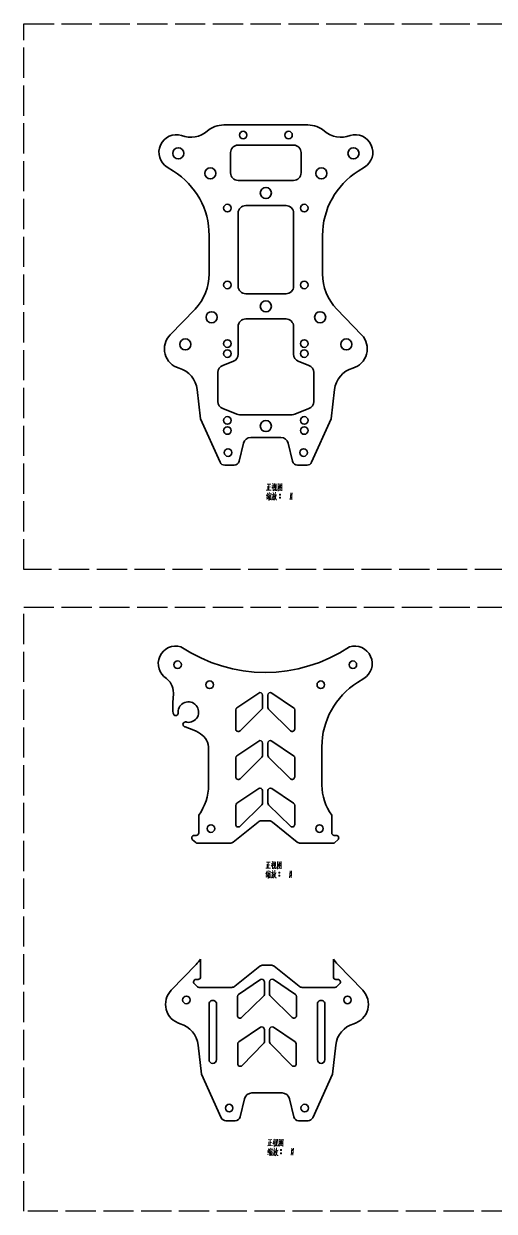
# Model space of a CAD drawing. Extents: x 399 to 1171, y 266 to 737.
# Drawn here: x 399.3 to 586, y 265.6 to 736.8 of the extents above; entities that cross this region are included whole.
import ezdxf

# ---------------------------------------------------------------- set-up
doc = ezdxf.new("R2010")
doc.units = 0
doc.linetypes.add('ACAD_ISO02W100', pattern=[15, 12, -3])

msp = doc.modelspace()

# ---------------------------------------------------------------- linework, layer by layer
at = {"color": 7, "lineweight": 35}
for p, q in [((478.626099, 696.66095), (512.033447, 696.66095)), ((484.329773, 688.66095), (506.329773, 688.66095)), ((506.329773, 674.66095), (484.329773, 674.66095)), ((484.329773, 661.66095), (484.329773, 632.66095)), ((506.329773, 632.66095), (506.329773, 661.66095)), ((505.752014, 581.66095), (484.907532, 581.66095)), ((472.77124, 325.781372), (472.77124, 347.781372)), ((475.758514, 347.781372), (475.758514, 325.781372)), ((515.788635, 347.781372), (515.788635, 325.781372)), ((518.775879, 325.781372), (518.775879, 347.781372))]:
    msp.add_line(p, q, dxfattribs=at)
at = {"color": 7, "lineweight": 35, "ltscale": 0.2}
for p, q in [((481.329773, 685.66095), (481.329773, 677.66095)), ((509.329773, 677.66095), (509.329773, 685.66095))]:
    msp.add_line(p, q, dxfattribs=at)
at = {"color": 7, "lineweight": 35, "ltscale": 0.075}
for p, q in [((456.183197, 679.868164), (458.727356, 678.278442)), ((531.687683, 475.387024), (534.231812, 476.976776))]:
    msp.add_line(p, q, dxfattribs=at)
at = {"color": 7, "lineweight": 35, "ltscale": 0.074999}
msp.add_line((534.476318, 679.868164), (531.93219, 678.278442), dxfattribs=at)
at = {"color": 7, "lineweight": 35, "ltscale": 0.4}
for p, q in [((487.329773, 664.66095), (503.329773, 664.66095)), ((503.329773, 629.66095), (487.329773, 629.66095)), ((487.329773, 619.66095), (503.329773, 619.66095))]:
    msp.add_line(p, q, dxfattribs=at)
at = {"color": 7, "lineweight": 35, "ltscale": 0.382951}
for p, q in [((472.829773, 652.836975), (472.829773, 637.518921)), ((517.829773, 637.518921), (517.829773, 652.836975)), ((472.585236, 449.945557), (472.585236, 434.627533)), ((517.585205, 434.627533), (517.585205, 449.945557))]:
    msp.add_line(p, q, dxfattribs=at)
at = {"color": 7, "lineweight": 35, "ltscale": 0.355998}
for p, q in [((467.216583, 623.625793), (457.324738, 613.382446)), ((523.442993, 623.625793), (533.334839, 613.382446))]:
    msp.add_line(p, q, dxfattribs=at)
at = {"color": 7, "lineweight": 35, "ltscale": 0.274223}
for p, q in [((484.329773, 616.66095), (484.329773, 605.692017)), ((506.329773, 605.692017), (506.329773, 616.66095))]:
    msp.add_line(p, q, dxfattribs=at)
at = {"color": 7, "lineweight": 35, "ltscale": 0.288446}
for p, q in [((476.329773, 598.429871), (476.329773, 586.892029)), ((514.329773, 586.892029), (514.329773, 598.429871))]:
    msp.add_line(p, q, dxfattribs=at)
at = {"color": 7, "lineweight": 35, "ltscale": 0.113851}
msp.add_line((482.443939, 602.906616), (478.215607, 601.215271), dxfattribs=at)
at = {"color": 7, "lineweight": 35, "ltscale": 0.113852}
msp.add_line((508.215607, 602.906616), (512.44397, 601.215271), dxfattribs=at)
at = {"color": 7, "lineweight": 35, "ltscale": 0.29112}
for p, q in [((468.063995, 591.643433), (469.372375, 580.072388)), ((522.595581, 591.643433), (521.28717, 580.072388)), ((468.507782, 331.546783), (469.816162, 319.975739)), ((521.730957, 319.975739), (523.039368, 331.546783))]:
    msp.add_line(p, q, dxfattribs=at)
at = {"color": 7, "lineweight": 35, "ltscale": 0.472911}
for p, q in [((469.372375, 580.072388), (477.167603, 562.836792)), ((521.28717, 580.072388), (513.491943, 562.836792)), ((469.816162, 319.975739), (477.611389, 302.740112)), ((513.93573, 302.740112), (521.730957, 319.975739))]:
    msp.add_line(p, q, dxfattribs=at)
at = {"color": 7, "lineweight": 35, "ltscale": 0.150185}
msp.add_line((483.793335, 581.875488), (478.215607, 584.106628), dxfattribs=at)
at = {"color": 7, "lineweight": 35, "ltscale": 0.150186}
msp.add_line((506.866211, 581.875488), (512.44397, 584.106628), dxfattribs=at)
at = {"color": 7, "lineweight": 35, "ltscale": 0.184058}
for p, q in [((486.411774, 570.357605), (484.702148, 563.196533)), ((504.247772, 570.357605), (505.957397, 563.196533))]:
    msp.add_line(p, q, dxfattribs=at)
at = {"color": 7, "lineweight": 35, "ltscale": 0.3}
for p, q in [((489.329773, 572.66095), (501.329773, 572.66095)), ((489.77356, 312.564301), (501.77356, 312.564301))]:
    msp.add_line(p, q, dxfattribs=at)
at = {"color": 7, "lineweight": 35, "ltscale": 0.094173}
for p, q in [((482.756805, 561.66095), (478.989899, 561.66095)), ((507.90274, 561.66095), (511.669647, 561.66095)), ((479.433685, 301.564301), (483.200592, 301.564301)), ((508.346527, 301.564301), (512.113464, 301.564301))]:
    msp.add_line(p, q, dxfattribs=at)
at = {"color": 7, "lineweight": 35, "ltscale": 0.260778}
for p, q in [((483.827301, 465.411896), (492.478302, 471.240112)), ((506.34317, 465.411896), (497.692169, 471.240112)), ((483.827301, 427.513611), (492.478302, 433.341827)), ((506.34317, 427.513611), (497.692169, 433.341827))]:
    msp.add_line(p, q, dxfattribs=at)
at = {"color": 7, "lineweight": 35, "ltscale": 0.12168}
for p, q in [((494.037018, 465.543549), (494.037018, 470.410767)), ((496.133453, 465.543549), (496.133453, 470.410767)), ((494.037018, 446.518433), (494.037018, 451.38562)), ((496.133453, 446.518433), (496.133453, 451.38562)), ((494.037018, 427.645264), (494.037018, 432.512482)), ((496.133453, 427.645264), (496.133453, 432.512482))]:
    msp.add_line(p, q, dxfattribs=at)
at = {"color": 7, "lineweight": 35, "ltscale": 0.189502}
for p, q in [((483.386047, 464.58255), (483.386047, 457.002472)), ((506.784424, 464.58255), (506.784424, 457.002472)), ((483.386047, 445.557404), (483.386047, 437.977325)), ((506.784424, 445.557404), (506.784424, 437.977325)), ((483.386047, 426.684265), (483.386047, 419.104187)), ((506.784424, 426.684265), (506.784424, 419.104187))]:
    msp.add_line(p, q, dxfattribs=at)
at = {"color": 7, "lineweight": 35, "ltscale": 0.303922}
for p, q in [((493.739594, 464.83194), (485.088593, 456.290863)), ((496.430878, 464.83194), (505.081879, 456.290863)), ((493.739594, 426.933655), (485.088593, 418.392578)), ((496.430878, 426.933655), (505.081879, 418.392578))]:
    msp.add_line(p, q, dxfattribs=at)
at = {"color": 7, "lineweight": 35, "ltscale": 0.260777}
for p, q in [((483.827301, 446.38678), (492.478302, 452.214966)), ((506.34317, 446.38678), (497.692169, 452.214966))]:
    msp.add_line(p, q, dxfattribs=at)
at = {"color": 7, "lineweight": 35, "ltscale": 0.303923}
for p, q in [((493.739594, 445.806824), (485.088593, 437.265717)), ((496.430878, 445.806824), (505.081879, 437.265717))]:
    msp.add_line(p, q, dxfattribs=at)
at = {"color": 7, "lineweight": 35, "ltscale": 0.175575}
for p, q in [((468.718781, 415.784668), (468.718781, 422.807678)), ((521.45166, 422.807678), (521.45166, 415.784668)), ((469.407104, 365.602448), (469.407104, 358.579437)), ((522.140015, 365.602448), (522.140015, 358.579437))]:
    msp.add_line(p, q, dxfattribs=at)
at = {"color": 7, "lineweight": 35, "ltscale": 0.317255}
for p, q in [((492.263214, 420.062836), (482.368439, 412.117126)), ((507.802032, 412.117126), (497.907257, 420.062836)), ((483.056763, 354.911896), (492.951538, 362.857605)), ((508.490356, 354.911896), (498.595581, 362.857605))]:
    msp.add_line(p, q, dxfattribs=at)
at = {"color": 7, "lineweight": 35, "ltscale": 0.078488}
for p, q in [((496.654999, 420.503387), (493.515472, 420.503387)), ((494.203796, 363.298157), (497.343323, 363.298157))]:
    msp.add_line(p, q, dxfattribs=at)
at = {"color": 7, "lineweight": 35, "ltscale": 0.019392}
for p, q in [((466.943115, 414.784668), (467.718781, 414.784668)), ((522.45166, 414.784668), (523.227356, 414.784668)), ((468.407104, 357.579437), (467.631439, 357.579437))]:
    msp.add_line(p, q, dxfattribs=at)
at = {"color": 7, "lineweight": 35, "ltscale": 0.041036}
for p, q in [((467.479034, 411.938812), (466.268066, 413.046906)), ((468.167358, 354.733582), (466.95639, 355.841675)), ((523.379761, 354.733582), (524.590759, 355.841675))]:
    msp.add_line(p, q, dxfattribs=at)
at = {"color": 7, "lineweight": 35, "ltscale": 0.324052}
for p, q in [((481.11618, 411.676575), (468.154114, 411.676575)), ((522.016357, 411.676575), (509.054291, 411.676575)), ((468.842438, 354.471344), (481.804504, 354.471344)), ((522.704712, 354.471344), (509.742615, 354.471344))]:
    msp.add_line(p, q, dxfattribs=at)
at = {"color": 7, "lineweight": 35, "ltscale": 0.041035}
msp.add_line((523.902405, 413.046906), (522.691467, 411.938812), dxfattribs=at)
at = {"color": 7, "lineweight": 35, "ltscale": 0.355996}
for p, q in [((467.66037, 363.529114), (457.768524, 353.285828)), ((533.778625, 353.285828), (523.88678, 363.529114))]:
    msp.add_line(p, q, dxfattribs=at)
at = {"color": 7, "lineweight": 35, "ltscale": 0.261884}
for p, q in [((484.477509, 351.685638), (493.17099, 357.529999)), ((507.069611, 351.685638), (498.376129, 357.529999))]:
    msp.add_line(p, q, dxfattribs=at)
at = {"color": 7, "lineweight": 35, "ltscale": 0.125641}
for p, q in [((494.728912, 351.674469), (494.728912, 356.700104)), ((496.818207, 351.674469), (496.818207, 356.700104))]:
    msp.add_line(p, q, dxfattribs=at)
at = {"color": 7, "lineweight": 35, "ltscale": 0.019391}
msp.add_line((523.140015, 357.579437), (523.915649, 357.579437), dxfattribs=at)
at = {"color": 7, "lineweight": 35, "ltscale": 0.189421}
for p, q in [((484.035431, 343.2789), (484.035431, 350.855743)), ((507.511688, 343.2789), (507.511688, 350.855743))]:
    msp.add_line(p, q, dxfattribs=at)
at = {"color": 7, "lineweight": 35, "ltscale": 0.30214}
for p, q in [((485.730103, 342.55957), (494.423584, 350.955139)), ((505.817017, 342.55957), (497.123535, 350.955139))]:
    msp.add_line(p, q, dxfattribs=at)
at = {"color": 7, "lineweight": 35, "ltscale": 0.258399}
for p, q in [((484.594208, 332.851807), (493.170807, 338.620178)), ((506.952911, 332.851807), (498.376312, 338.620178))]:
    msp.add_line(p, q, dxfattribs=at)
at = {"color": 7, "lineweight": 35, "ltscale": 0.123928}
for p, q in [((494.728912, 332.833282), (494.728912, 337.790405)), ((496.818207, 332.833282), (496.818207, 337.790405))]:
    msp.add_line(p, q, dxfattribs=at)
at = {"color": 7, "lineweight": 35, "ltscale": 0.197337}
for p, q in [((484.152313, 332.022034), (484.152313, 324.128571)), ((507.394806, 332.022034), (507.394806, 324.128571))]:
    msp.add_line(p, q, dxfattribs=at)
at = {"color": 7, "lineweight": 35, "ltscale": 0.305502}
for p, q in [((485.864624, 323.426727), (494.441254, 332.131439)), ((505.682495, 323.426727), (497.105865, 332.131439))]:
    msp.add_line(p, q, dxfattribs=at)
at = {"color": 7, "lineweight": 35, "ltscale": 0.184057}
for p, q in [((485.145935, 303.099884), (486.85556, 310.260925)), ((504.691559, 310.260925), (506.401184, 303.099884))]:
    msp.add_line(p, q, dxfattribs=at)
at = {"color": 40, "linetype": 'ACAD_ISO02W100', "true_color": 0xf8d731}
for points in [[(399.302398, 736.809693), (920.245256, 736.809693), (920.245256, 520.326639), (399.302398, 520.326639)], [(399.261813, 505.317705), (892.841318, 505.317705), (892.841318, 265.628756), (399.261813, 265.628756)]]:
    msp.add_lwpolyline(points, close=True, dxfattribs=at)
at = {"color": 7, "lineweight": 13}
for points in [[(495.504761, 551.685974), (497.464783, 551.790955)], [(495.78476, 554.100952), (497.289764, 554.170959)], [(496.064758, 553.295959), (496.064758, 551.720947)], [(496.554779, 554.100952), (496.554779, 552.945923), (496.554779, 551.75592)], [(496.554779, 552.980957), (497.184784, 553.050964)], [(498.374786, 553.715942), (498.199768, 553.225952), (497.709778, 552.490967)], [(497.744781, 553.50592), (498.304779, 553.575928)], [(498.02478, 554.38092), (498.304779, 553.960938)], [(498.199768, 553.225952), (498.199768, 551.440979)], [(498.199768, 553.050964), (498.514771, 552.735962)], [(498.304779, 551.440979), (498.584778, 551.720947)], [(498.584778, 551.720947), (498.829773, 552.070923)], [(498.794769, 554.345947), (498.794769, 552.665955)], [(499.459778, 554.170959), (498.794769, 554.100952)], [(499.004761, 552.700928), (498.829773, 552.070923)], [(499.109772, 553.750977), (499.004761, 552.700928)], [(499.144775, 551.720947), (499.144775, 552.805969)], [(499.28476, 551.615967), (499.144775, 551.720947)], [(499.704773, 551.615967), (499.28476, 551.615967)], [(499.389771, 552.595947), (499.459778, 554.27594)], [(499.704773, 552.245972), (499.704773, 551.615967)], [(500.229767, 554.38092), (500.229767, 552.91095), (500.229767, 551.405945)], [(500.229767, 554.345947), (500.229767, 552.945923), (500.229767, 551.545959)], [(501.699768, 554.205933), (500.229767, 554.065979)], [(500.229767, 551.65094), (501.594788, 551.75592)], [(500.299774, 552.455933), (500.789764, 552.875977)], [(500.999786, 553.925964), (500.439758, 553.120972)], [(500.754761, 553.365967), (501.454773, 552.63092)], [(500.754761, 552.280945), (501.104767, 551.895935)], [(500.789764, 553.575928), (501.244781, 553.645935)], [(500.789764, 552.875977), (500.999786, 553.155945)], [(500.859772, 552.665955), (501.104767, 552.385925)], [(500.999786, 553.155945), (501.349762, 553.78595)], [(501.454773, 552.63092), (501.629761, 552.665955)], [(501.664764, 551.475952), (501.664764, 551.580933), (501.594788, 551.75592)], [(501.664764, 551.580933), (501.664764, 552.945923), (501.699768, 554.345947)], [(495.539764, 548.185913), (496.239777, 548.570923)], [(495.994781, 549.620972), (495.574768, 549.480957)], [(496.064758, 550.635925), (495.609772, 549.550964)], [(495.644775, 548.850952), (496.169769, 549.02594)], [(496.134766, 549.865967), (495.679779, 548.850952)], [(496.449768, 549.340942), (496.134766, 548.850952)], [(496.379761, 550.320923), (496.27478, 549.760925)], [(496.379761, 550.180969), (497.429779, 550.320923)], [(496.624786, 549.90094), (496.449768, 549.340942)], [(496.484772, 549.41095), (496.484772, 547.695923)], [(496.694763, 549.620972), (497.394775, 549.725952)], [(496.764771, 550.810913), (496.939758, 550.425964)], [(496.764771, 549.200928), (496.799774, 547.800964)], [(496.764771, 549.095947), (497.289764, 549.165955)], [(496.799774, 548.53595), (497.184784, 548.605957)], [(497.254761, 548.045959), (496.834778, 547.975952)], [(497.009766, 549.655945), (496.939758, 549.095947)], [(497.324768, 549.270935), (497.254761, 547.870972)], [(497.464783, 550.425964), (497.324768, 549.970947)], [(498.234772, 550.040955), (498.129761, 549.13092), (498.02478, 548.710938), (497.709778, 547.835938)], [(497.744781, 549.970947), (498.794769, 550.110962)], [(498.549774, 549.550964), (498.444763, 548.710938), (498.304779, 547.870972), (498.094788, 548.15094)], [(498.164764, 549.375916), (498.549774, 549.445923)], [(498.234772, 550.88092), (498.339783, 550.320923)], [(498.934784, 548.290955), (498.549774, 547.76593)], [(498.934784, 549.550964), (498.759766, 548.990967)], [(498.864777, 549.305969), (499.424774, 547.870972)], [(499.074768, 550.180969), (498.934784, 549.550964)], [(499.214783, 548.920959), (498.934784, 548.290955)], [(499.004761, 549.795959), (499.704773, 549.935913)], [(499.144775, 550.915955), (499.074768, 550.180969)], [(499.424774, 549.865967), (499.214783, 548.920959)], [(499.424774, 547.870972), (499.739777, 547.870972)], [(500.754761, 550.00592), (501.139771, 550.00592)], [(500.754761, 548.745972), (501.139771, 548.745972)], [(500.789764, 550.110962), (501.104767, 550.110962)], [(500.789764, 549.865967), (501.104767, 549.865967)], [(500.789764, 548.850952), (501.104767, 548.850952)], [(500.789764, 548.605957), (501.104767, 548.605957)], [(505.199768, 550.740967), (505.094788, 549.340942), (504.989777, 547.940918)], [(505.199768, 550.00592), (505.584778, 550.00592)], [(505.199768, 548.745972), (505.584778, 548.745972)], [(505.234772, 550.110962), (505.549774, 550.110962)], [(505.234772, 549.865967), (505.549774, 549.865967)], [(505.234772, 548.850952), (505.549774, 548.850952)], [(505.234772, 548.605957), (505.549774, 548.605957)], [(505.794769, 550.740967), (505.689758, 549.340942), (505.584778, 547.940918)], [(495.260223, 401.701569), (497.220245, 401.80658)], [(495.820221, 400.651581), (495.365234, 399.566559)], [(495.540222, 404.116577), (497.045227, 404.186584)], [(495.820221, 403.311584), (495.820221, 401.736572)], [(496.310242, 404.116577), (496.310242, 402.961578), (496.310242, 401.771576)], [(496.310242, 402.996582), (496.940247, 403.066589)], [(496.520233, 400.826569), (496.695221, 400.441559)], [(498.130249, 403.731567), (497.955231, 403.241577), (497.46524, 402.506561)], [(497.500244, 403.521576), (498.060242, 403.591583)], [(497.780243, 404.396576), (498.060242, 403.976563)], [(497.955231, 403.241577), (497.955231, 401.456573)], [(497.955231, 403.066589), (498.270233, 402.751587)], [(497.990234, 400.896576), (498.095245, 400.336578)], [(498.060242, 401.456573), (498.34024, 401.736572)], [(498.34024, 401.736572), (498.585236, 402.086578)], [(498.550232, 404.361572), (498.550232, 402.68158)], [(499.21524, 404.186584), (498.550232, 404.116577)], [(498.760223, 402.716583), (498.585236, 402.086578)], [(498.865234, 403.766571), (498.760223, 402.716583)], [(498.900238, 400.93158), (498.830231, 400.196564)], [(498.900238, 401.736572), (498.900238, 402.821564)], [(499.040222, 401.631561), (498.900238, 401.736572)], [(499.460236, 401.631561), (499.040222, 401.631561)], [(499.145233, 402.611572), (499.21524, 404.291565)], [(499.460236, 402.261566), (499.460236, 401.631561)], [(499.985229, 404.396576), (499.985229, 402.926575), (499.985229, 401.42157)], [(499.985229, 404.361572), (499.985229, 402.961578), (499.985229, 401.561584)], [(501.455231, 404.221588), (499.985229, 404.081573)], [(499.985229, 401.666565), (501.35025, 401.771576)], [(500.055237, 402.471588), (500.545227, 402.891571)], [(500.755249, 403.941589), (500.195251, 403.136566)], [(500.510223, 403.381561), (501.210236, 402.646576)], [(500.510223, 402.29657), (500.860229, 401.91156)], [(500.545227, 403.591583), (501.000244, 403.66156)], [(500.545227, 402.891571), (500.755249, 403.17157)], [(500.615234, 402.68158), (500.860229, 402.401581)], [(500.755249, 403.17157), (501.105225, 403.801575)], [(501.210236, 402.646576), (501.385223, 402.68158)], [(501.420227, 401.491577), (501.420227, 401.596588), (501.35025, 401.771576)], [(501.420227, 401.596588), (501.420227, 402.961578), (501.455231, 404.361572)], [(504.955231, 400.756561), (504.85022, 399.356567), (504.745239, 397.956573)], [(505.550232, 400.756561), (505.445221, 399.356567), (505.34024, 397.956573)], [(495.295227, 398.201569), (495.995239, 398.586578)], [(495.750244, 399.636566), (495.330231, 399.496582)], [(495.400238, 398.866577), (495.925232, 399.041565)], [(495.890228, 399.881561), (495.435242, 398.866577)], [(496.205231, 399.356567), (495.890228, 398.866577)], [(496.135223, 400.336578), (496.030243, 399.776581)], [(496.135223, 400.196564), (497.185242, 400.336578)], [(496.380249, 399.916565), (496.205231, 399.356567)], [(496.240234, 399.426575), (496.240234, 397.711578)], [(496.450226, 399.636566), (497.150238, 399.741577)], [(496.520233, 399.216553), (496.555237, 397.816559)], [(496.520233, 399.111572), (497.045227, 399.18158)], [(496.555237, 398.551575), (496.940247, 398.621582)], [(497.010223, 398.061554), (496.59024, 397.991577)], [(496.765228, 399.67157), (496.695221, 399.111572)], [(497.080231, 399.28656), (497.010223, 397.886566)], [(497.220245, 400.441559), (497.080231, 399.986572)], [(497.990234, 400.05658), (497.885223, 399.146576), (497.780243, 398.726563), (497.46524, 397.851563)], [(497.500244, 399.986572), (498.550232, 400.126556)], [(498.305237, 399.566559), (498.200226, 398.726563), (498.060242, 397.886566), (497.85025, 398.166565)], [(497.920227, 399.391571), (498.305237, 399.461578)], [(498.690247, 398.30658), (498.305237, 397.781555)], [(498.690247, 399.566559), (498.515228, 399.006561)], [(498.620239, 399.321564), (499.180237, 397.886566)], [(498.830231, 400.196564), (498.690247, 399.566559)], [(498.970245, 398.936554), (498.690247, 398.30658)], [(498.760223, 399.811554), (499.460236, 399.951569)], [(499.180237, 399.881561), (498.970245, 398.936554)], [(499.180237, 397.886566), (499.495239, 397.886566)], [(500.510223, 400.021576), (500.895233, 400.021576)], [(500.510223, 398.761566), (500.895233, 398.761566)], [(500.545227, 400.126556), (500.860229, 400.126556)], [(500.545227, 399.881561), (500.860229, 399.881561)], [(500.545227, 398.866577), (500.860229, 398.866577)], [(500.545227, 398.621582), (500.860229, 398.621582)], [(504.955231, 400.021576), (505.34024, 400.021576)], [(504.955231, 398.761566), (505.34024, 398.761566)], [(504.990234, 400.126556), (505.305237, 400.126556)], [(504.990234, 399.881561), (505.305237, 399.881561)], [(504.990234, 398.866577), (505.305237, 398.866577)], [(504.990234, 398.621582), (505.305237, 398.621582)], [(496.228546, 294.004303), (497.733551, 294.07431)], [(496.508545, 293.19931), (496.508545, 291.624298)], [(496.998566, 294.004303), (496.998566, 292.849304), (496.998566, 291.659302)], [(496.998566, 292.884308), (497.628571, 292.954315)], [(498.818573, 293.619293), (498.643555, 293.129303), (498.153564, 292.394287)], [(498.188568, 293.409302), (498.748566, 293.479309)], [(498.468567, 294.284302), (498.748566, 293.864288)], [(498.643555, 293.129303), (498.643555, 291.344299)], [(498.643555, 292.954315), (498.958557, 292.639313)], [(499.238556, 294.249298), (499.238556, 292.569305)], [(499.903564, 294.07431), (499.238556, 294.004303)], [(499.448547, 292.604309), (499.27356, 291.974304)], [(499.553558, 293.654297), (499.448547, 292.604309)], [(499.588562, 291.624298), (499.588562, 292.70929)], [(499.833557, 292.499298), (499.903564, 294.179291)], [(500.14856, 292.149292), (500.14856, 291.519287)], [(500.673553, 294.284302), (500.673553, 292.814301), (500.673553, 291.309296)], [(500.673553, 294.249298), (500.673553, 292.849304), (500.673553, 291.44931)], [(502.143555, 294.109314), (500.673553, 293.969299)], [(500.743561, 292.359314), (501.233551, 292.779297)], [(501.443573, 293.829315), (500.883545, 293.024292)], [(501.198547, 293.269287), (501.89856, 292.534302)], [(501.198547, 292.184296), (501.548553, 291.799286)], [(501.233551, 293.479309), (501.688568, 293.549286)], [(501.233551, 292.779297), (501.443573, 293.059296)], [(501.303558, 292.569305), (501.548553, 292.289307)], [(501.443573, 293.059296), (501.793549, 293.689301)], [(501.89856, 292.534302), (502.073547, 292.569305)], [(502.108551, 291.484314), (502.108551, 292.849304), (502.143555, 294.249298)], [(495.948547, 291.589294), (497.908569, 291.694305)], [(495.983551, 288.089294), (496.683563, 288.474304)], [(496.438568, 289.524292), (496.018555, 289.384308)], [(496.508545, 290.539307), (496.053558, 289.454285)], [(496.088562, 288.754303), (496.613556, 288.929291)], [(496.578552, 289.769287), (496.123566, 288.754303)], [(496.893555, 289.244293), (496.578552, 288.754303)], [(496.823547, 290.224304), (496.718567, 289.664307)], [(496.823547, 290.08429), (497.873566, 290.224304)], [(497.068573, 289.804291), (496.893555, 289.244293)], [(496.928558, 289.314301), (496.928558, 287.599304)], [(497.13855, 289.524292), (497.838562, 289.629303)], [(497.208557, 290.714294), (497.383545, 290.329285)], [(497.208557, 289.104279), (497.243561, 287.704285)], [(497.208557, 288.999298), (497.733551, 289.069305)], [(497.243561, 288.439301), (497.628571, 288.509308)], [(497.698547, 287.94928), (497.278564, 287.879303)], [(497.453552, 289.559296), (497.383545, 288.999298)], [(497.768555, 289.174286), (497.698547, 287.774292)], [(497.908569, 290.329285), (497.768555, 289.874298)], [(498.678558, 289.944305), (498.573547, 289.034302), (498.468567, 288.614288), (498.153564, 287.739288)], [(498.188568, 289.874298), (499.238556, 290.014282)], [(498.993561, 289.454285), (498.88855, 288.614288), (498.748566, 287.774292), (498.538574, 288.054291)], [(498.608551, 289.279297), (498.993561, 289.349304)], [(498.678558, 290.784302), (498.783569, 290.224304)], [(498.748566, 291.344299), (499.028564, 291.624298)], [(499.378571, 288.194305), (498.993561, 287.669281)], [(499.028564, 291.624298), (499.27356, 291.974304)], [(499.378571, 289.454285), (499.203552, 288.894287)], [(499.308563, 289.20929), (499.868561, 287.774292)], [(499.518555, 290.08429), (499.378571, 289.454285)], [(499.658569, 288.82428), (499.378571, 288.194305)], [(499.448547, 289.69928), (500.14856, 289.839294)], [(499.588562, 290.819305), (499.518555, 290.08429)], [(499.728546, 291.519287), (499.588562, 291.624298)], [(499.868561, 289.769287), (499.658569, 288.82428)], [(500.14856, 291.519287), (499.728546, 291.519287)], [(499.868561, 287.774292), (500.183563, 287.774292)], [(500.673553, 291.554291), (502.038574, 291.659302)], [(501.198547, 289.909302), (501.583557, 289.909302)], [(501.198547, 288.649292), (501.583557, 288.649292)], [(501.233551, 290.014282), (501.548553, 290.014282)], [(501.233551, 289.769287), (501.548553, 289.769287)], [(501.233551, 288.754303), (501.548553, 288.754303)], [(501.233551, 288.509308), (501.548553, 288.509308)], [(502.108551, 291.379303), (502.108551, 291.484314), (502.038574, 291.659302)], [(505.643555, 290.644287), (505.538574, 289.244293), (505.433563, 287.844299)], [(505.643555, 289.909302), (506.028564, 289.909302)], [(505.643555, 288.649292), (506.028564, 288.649292)], [(505.678558, 290.014282), (505.993561, 290.014282)], [(505.678558, 289.769287), (505.993561, 289.769287)], [(505.678558, 288.754303), (505.993561, 288.754303)], [(505.678558, 288.509308), (505.993561, 288.509308)], [(506.238556, 290.644287), (506.133545, 289.244293), (506.028564, 287.844299)]]:
    msp.add_lwpolyline(points, dxfattribs=at)
for points in [[(500.859772, 549.795959), (501.03476, 549.795959), (501.139771, 549.90094), (501.139771, 550.075928), (501.03476, 550.180969), (500.859772, 550.180969), (500.754761, 550.075928), (500.754761, 549.90094)], [(500.859772, 548.53595), (501.03476, 548.53595), (501.139771, 548.64093), (501.139771, 548.815918), (501.03476, 548.920959), (500.859772, 548.920959), (500.754761, 548.815918), (500.754761, 548.64093)], [(505.304779, 549.795959), (505.479767, 549.795959), (505.584778, 549.90094), (505.584778, 550.075928), (505.479767, 550.180969), (505.304779, 550.180969), (505.199768, 550.075928), (505.199768, 549.90094)], [(505.304779, 548.53595), (505.479767, 548.53595), (505.584778, 548.64093), (505.584778, 548.815918), (505.479767, 548.920959), (505.304779, 548.920959), (505.199768, 548.815918), (505.199768, 548.64093)], [(500.615234, 399.811554), (500.790222, 399.811554), (500.895233, 399.916565), (500.895233, 400.091553), (500.790222, 400.196564), (500.615234, 400.196564), (500.510223, 400.091553), (500.510223, 399.916565)], [(500.615234, 398.551575), (500.790222, 398.551575), (500.895233, 398.656555), (500.895233, 398.831573), (500.790222, 398.936554), (500.615234, 398.936554), (500.510223, 398.831573), (500.510223, 398.656555)], [(505.060242, 399.811554), (505.235229, 399.811554), (505.34024, 399.916565), (505.34024, 400.091553), (505.235229, 400.196564), (505.060242, 400.196564), (504.955231, 400.091553), (504.955231, 399.916565)], [(505.060242, 398.551575), (505.235229, 398.551575), (505.34024, 398.656555), (505.34024, 398.831573), (505.235229, 398.936554), (505.060242, 398.936554), (504.955231, 398.831573), (504.955231, 398.656555)], [(501.303558, 289.69928), (501.478546, 289.69928), (501.583557, 289.804291), (501.583557, 289.979279), (501.478546, 290.08429), (501.303558, 290.08429), (501.198547, 289.979279), (501.198547, 289.804291)], [(501.303558, 288.439301), (501.478546, 288.439301), (501.583557, 288.544281), (501.583557, 288.719299), (501.478546, 288.82428), (501.303558, 288.82428), (501.198547, 288.719299), (501.198547, 288.544281)], [(505.748566, 289.69928), (505.923553, 289.69928), (506.028564, 289.804291), (506.028564, 289.979279), (505.923553, 290.08429), (505.748566, 290.08429), (505.643555, 289.979279), (505.643555, 289.804291)], [(505.748566, 288.439301), (505.923553, 288.439301), (506.028564, 288.544281), (506.028564, 288.719299), (505.923553, 288.82428), (505.748566, 288.82428), (505.643555, 288.719299), (505.643555, 288.544281)]]:
    msp.add_lwpolyline(points, close=True, dxfattribs=at)
at = {"color": 7, "lineweight": 35}
for points in [[(455.93866, 476.976776), (456.68512, 476.282654), (457.303467, 475.551544), (457.795135, 474.783875), (458.163879, 473.980652), (458.416931, 473.14386), (458.574005, 472.206085), (458.631409, 471.238892), (458.629425, 470.668304), (458.574402, 469.511078), (458.416931, 467.227814), (458.382385, 466.094482), (458.405609, 464.974457), (458.469635, 464.111572), (458.575592, 463.258636)], [(463.302856, 457.812469), (465.049591, 457.216217), (466.8172, 456.491608), (467.734406, 456.055176), (468.627472, 455.571991), (469.391052, 455.092743), (470.103058, 454.563416), (470.782562, 453.942291), (471.369873, 453.25177), (471.828552, 452.530396), (472.186096, 451.739716), (472.438782, 450.878296), (472.585236, 449.945557)]]:
    msp.add_lwpolyline(points, dxfattribs=at)
for centre, radius in [((486.329773, 692.66095), 1.5), ((504.329773, 692.66095), 1.5), ((460.559814, 685.387634), 2.2), ((530.099731, 685.387634), 2.2), ((473.280518, 677.438843), 2.2), ((517.379028, 677.438843), 2.2), ((495.329773, 669.66095), 2.2), ((480.079773, 663.66095), 1.5), ((510.579773, 663.66095), 1.5), ((480.079773, 633.16095), 1.5), ((510.579773, 633.16095), 1.5), ((495.329773, 624.66095), 2.2), ((473.795349, 620.361389), 2.2), ((516.864197, 620.361389), 2.2), ((463.375488, 609.571289), 2.2), ((480.079773, 609.91095), 1.5), ((510.579773, 609.91095), 1.5), ((527.284058, 609.571289), 2.2), ((480.079773, 605.91095), 1.5), ((510.579773, 605.91095), 1.5), ((480.079773, 579.41095), 1.5), ((510.579773, 579.41095), 1.5), ((480.079773, 575.41095), 1.5), ((495.329773, 577.16095), 2.2), ((510.579773, 575.41095), 1.5), ((480.329773, 566.66095), 1.5), ((510.329773, 566.66095), 1.5), ((460.315247, 482.496216), 1.5), ((529.855225, 482.496216), 1.5), ((473.03598, 474.547424), 1.5), ((517.13446, 474.547424), 1.5), ((473.550842, 417.470001), 1.5), ((516.619629, 417.470001), 1.5), ((463.819275, 349.47467), 1.5), ((527.727844, 349.47467), 1.5), ((480.77356, 306.564301), 1.5), ((510.77356, 306.564301), 1.5)]:
    msp.add_circle(centre, radius, dxfattribs=at)
for centre, radius, start, end in [((459.89035, 685.800842), 6.995665, 73.350788, 237.999994), ((465.563538, 701.805908), 10, 248.476282, 310.77789), ((478.626099, 686.66095), 10, 90.000003, 130.777892), ((512.033447, 686.66095), 10, 49.22211, 90.000003), ((525.096008, 701.805908), 10, 229.222108, 291.523713), ((530.769226, 685.800842), 6.995665, 302.000001, 106.649217), ((484.329773, 685.66095), 3, 90.000003, 180.000005), ((506.329773, 685.66095), 3, 0, 90.000003), ((442.829773, 652.836975), 30, 360, 57.999999), ((484.329773, 677.66095), 3, 180.000005, 269.999997), ((506.329773, 677.66095), 3, 269.999997, 360), ((547.829773, 652.836975), 30, 122.000006, 180.000005), ((487.329773, 661.66095), 3, 90.000003, 180.000005), ((503.329773, 661.66095), 3, 0, 90.000003), ((452.829773, 637.518921), 20, 316, 360), ((537.829773, 637.518921), 20, 179.999995, 224.000005), ((487.329773, 632.66095), 3, 180.000005, 269.999997), ((503.329773, 632.66095), 3, 269.999997, 360), ((487.329773, 616.66095), 3, 90.000003, 179.999995), ((503.329773, 616.66095), 3, 0, 90.000003), ((463.079468, 607.825195), 8, 135.999995, 254.030906), ((527.580078, 607.825195), 8, 285.969096, 44), ((481.329773, 605.692017), 3, 291.801408, 360), ((509.329773, 605.692017), 3, 180.000005, 248.198594), ((458.127319, 590.519836), 10, 6.451363, 74.030904), ((479.329773, 598.429871), 3, 111.801406, 180.000005), ((511.329773, 598.429871), 3, 0, 68.198592), ((532.532227, 590.519836), 10, 105.969094, 173.548632), ((479.329773, 586.892029), 3, 179.999995, 248.198594), ((511.329773, 586.892029), 3, 291.801408, 360), ((484.907532, 584.66095), 3, 248.198594, 269.999997), ((505.752014, 584.66095), 3, 269.999997, 291.801408), ((489.329773, 569.66095), 3, 90.000003, 166.572563), ((501.329773, 569.66095), 3, 13.427435, 90.000003), ((478.989899, 563.66095), 2, 204.335959, 269.999997), ((482.756805, 563.66095), 2, 269.999997, 346.572565), ((507.90274, 563.66095), 2, 193.427437, 269.999997), ((511.669647, 563.66095), 2, 269.999997, 335.664045), ((459.645813, 482.909424), 6.995665, 73.350788, 237.999994), ((495.085236, 539.432434), 60, 236.134069, 303.865933), ((530.524658, 482.909424), 6.995665, 302.000001, 106.649217), ((493.037018, 470.410767), 1, 0, 123.968316), ((497.133453, 470.410767), 1, 56.031686, 180.000005), ((547.585205, 449.945557), 30, 122.000006, 180.000005), ((464.576752, 463.678955), 4.07255, 261.451743, 180.374426), ((459.575317, 463.282227), 1, 181.350911, 21.72265), ((484.386047, 464.58255), 1, 123.968316, 180.000005), ((493.037018, 465.543549), 1, 314.63373, 360), ((497.133453, 465.543549), 1, 180.000005, 225.366275), ((505.784424, 464.58255), 1, 0, 56.031686), ((463.443115, 458.802582), 1, 58.109918, 261.936741), ((484.386047, 457.002472), 1, 180.000005, 314.63373), ((493.037018, 451.38562), 1, 0, 123.968316), ((497.133453, 451.38562), 1, 56.031686, 180.000005), ((505.784424, 457.002472), 1, 225.366275, 360), ((484.386047, 445.557404), 1, 123.968316, 180.000005), ((493.037018, 446.518433), 1, 314.63373, 0), ((497.133453, 446.518433), 1, 180.000005, 225.366275), ((505.784424, 445.557404), 1, 0, 56.031686), ((452.585236, 434.627533), 20, 323.772598, 360), ((484.386047, 437.977325), 1, 179.999995, 314.63373), ((493.037018, 432.512482), 1, 0, 123.968316), ((497.133453, 432.512482), 1, 56.031686, 180.000005), ((505.784424, 437.977325), 1, 225.366275, 360), ((537.585205, 434.627533), 20, 180.000005, 216.2274), ((484.386047, 426.684265), 1, 123.968316, 180.000005), ((493.037018, 427.645264), 1, 314.63373, 0), ((497.133453, 427.645264), 1, 180.000005, 225.366275), ((505.784424, 426.684265), 1, 0, 56.031686), ((493.515472, 418.503387), 2, 90.000003, 128.765117), ((496.654999, 418.503387), 2, 51.234888, 90.000003), ((466.943115, 413.784668), 1, 90.000003, 227.540297), ((467.718781, 415.784668), 1, 269.999997, 360), ((484.386047, 419.104187), 1, 180.000005, 314.63373), ((505.784424, 419.104187), 1, 225.366275, 360), ((522.45166, 415.784668), 1, 180.000005, 269.999997), ((523.227356, 413.784668), 1, 312.459701, 90.000003), ((468.154114, 412.676575), 1, 227.540297, 269.999997), ((481.11618, 413.676575), 2, 269.999997, 308.765112), ((509.054291, 413.676575), 2, 231.234883, 269.999997), ((522.016357, 412.676575), 1, 269.999997, 312.459701), ((453.27356, 377.422302), 20, 316, 323.772598), ((494.203796, 361.298157), 2, 90.000003, 128.765117), ((497.343323, 361.298157), 2, 51.234888, 90.000003), ((538.27356, 377.422302), 20, 216.2274, 224.000005), ((468.407104, 358.579437), 1, 269.999997, 360), ((523.140015, 358.579437), 1, 180.000005, 269.999997), ((467.631439, 356.579437), 1, 90.000003, 227.540297), ((468.842438, 355.471344), 1, 227.540297, 269.999997), ((481.804504, 356.471344), 2, 269.999997, 308.765112), ((493.728912, 356.700104), 1, 0, 123.911844), ((497.818207, 356.700104), 1, 56.088158, 180.000005), ((509.742615, 356.471344), 2, 231.234883, 269.999997), ((522.704712, 355.471344), 1, 269.999997, 312.459701), ((523.915649, 356.579437), 1, 312.459701, 90.000003), ((463.523254, 347.728546), 8, 135.999995, 254.030906), ((474.264893, 347.781372), 1.493628, 0, 180.000005), ((485.035431, 350.855743), 1, 123.911844, 180.000005), ((493.728912, 351.674469), 1, 314.001271, 360), ((497.818207, 351.674469), 1, 180.000005, 225.998724), ((506.511688, 350.855743), 1, 0, 56.088158), ((517.282227, 347.781372), 1.493628, 0, 180.000005), ((528.023865, 347.728546), 8, 285.969096, 44), ((458.571106, 330.423157), 10, 6.451363, 74.030904), ((485.035431, 343.2789), 1, 180.000005, 314.001271), ((506.511688, 343.2789), 1, 225.998724, 360), ((532.976013, 330.423157), 10, 105.969094, 173.548632), ((493.728912, 337.790405), 1, 0, 123.92366), ((497.818207, 337.790405), 1, 56.076341, 180.000005), ((485.152313, 332.022034), 1, 123.92366, 180.000005), ((493.728912, 332.833282), 1, 315.424734, 360), ((497.818207, 332.833282), 1, 180.000005, 224.575271), ((506.394806, 332.022034), 1, 0, 56.076341), ((474.264893, 325.781372), 1.493628, 180.000005, 0), ((517.282227, 325.781372), 1.493628, 180.000005, 0), ((485.152313, 324.128571), 1, 180.000005, 315.424734), ((506.394806, 324.128571), 1, 224.575271, 360), ((489.77356, 309.564301), 3, 90.000003, 166.572563), ((501.77356, 309.564301), 3, 13.427435, 90.000003), ((479.433685, 303.564301), 2, 204.335959, 269.999997), ((483.200592, 303.564301), 2, 269.999997, 346.572565), ((508.346527, 303.564301), 2, 193.427437, 269.999997), ((512.113464, 303.564301), 2, 269.999997, 335.664045)]:
    msp.add_arc(centre, radius, start, end, dxfattribs=at)

doc.saveas('drawing.dxf')
